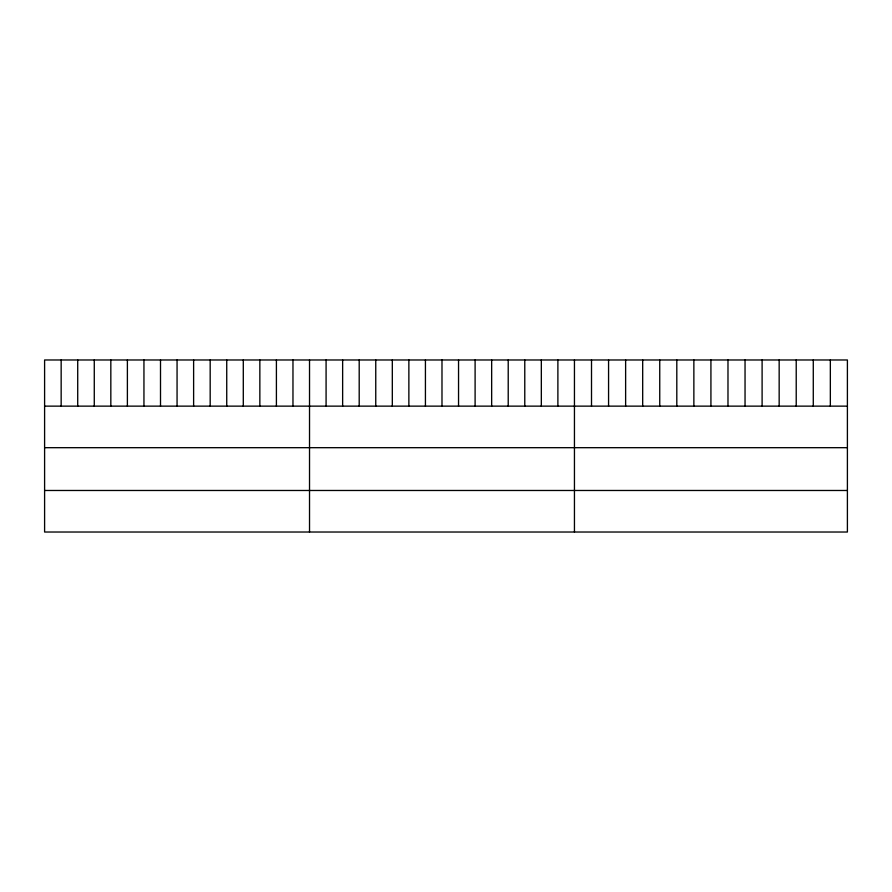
<?xml version="1.0" encoding="UTF-8"?>
<svg xmlns="http://www.w3.org/2000/svg" width="892" height="892" viewBox="0 0 892 892"><rect width="100%" height="100%" fill="white"/><g stroke="black" fill="none" stroke-linecap="round" stroke-linejoin="round"><path stroke-width="1.34" d="M847.4 406.139L847.4 532.022L44.6 532.022L44.6 359.978L847.4 359.978L847.4 406.139L44.6 406.139M44.6 447.684L847.4 447.684M44.6 490.477L847.4 490.477M830.341 359.978L830.341 406.139M813.281 359.978L813.281 406.139M796.221 359.978L796.221 406.139M779.162 359.978L779.162 406.139M762.102 359.978L762.102 406.139M745.043 359.978L745.043 406.139M727.983 359.978L727.983 406.139M710.924 359.978L710.924 406.139M693.864 359.978L693.864 406.139M676.805 359.978L676.805 406.139M659.745 359.978L659.745 406.139M642.686 359.978L642.686 406.139M625.626 359.978L625.626 406.139M608.567 359.978L608.567 406.139M591.508 359.978L591.508 406.139M574.448 359.978L574.448 532.022M557.89 359.978L557.89 406.139M541.332 359.978L541.332 406.139M524.775 359.978L524.775 406.139M508.217 359.978L508.217 406.139M491.659 359.978L491.659 406.139M475.102 359.978L475.102 406.139M458.544 359.978L458.544 406.139M441.986 359.978L441.986 406.139M425.428 359.978L425.428 406.139M408.87 359.978L408.87 406.139M392.313 359.978L392.313 406.139M375.755 359.978L375.755 406.139M359.197 359.978L359.197 406.139M342.639 359.978L342.639 406.139M326.082 359.978L326.082 406.139M309.524 359.978L309.524 532.022M292.966 359.978L292.966 406.139M276.409 359.978L276.409 406.139M259.851 359.978L259.851 406.139M243.293 359.978L243.293 406.139M226.735 359.978L226.735 406.139M210.178 359.978L210.178 406.139M193.62 359.978L193.62 406.139M177.062 359.978L177.062 406.139M160.504 359.978L160.504 406.139M143.946 359.978L143.946 406.139M127.389 359.978L127.389 406.139M110.831 359.978L110.831 406.139M94.273 359.978L94.273 406.139M77.716 359.978L77.716 406.139M61.158 359.978L61.158 406.139"/></g></svg>
